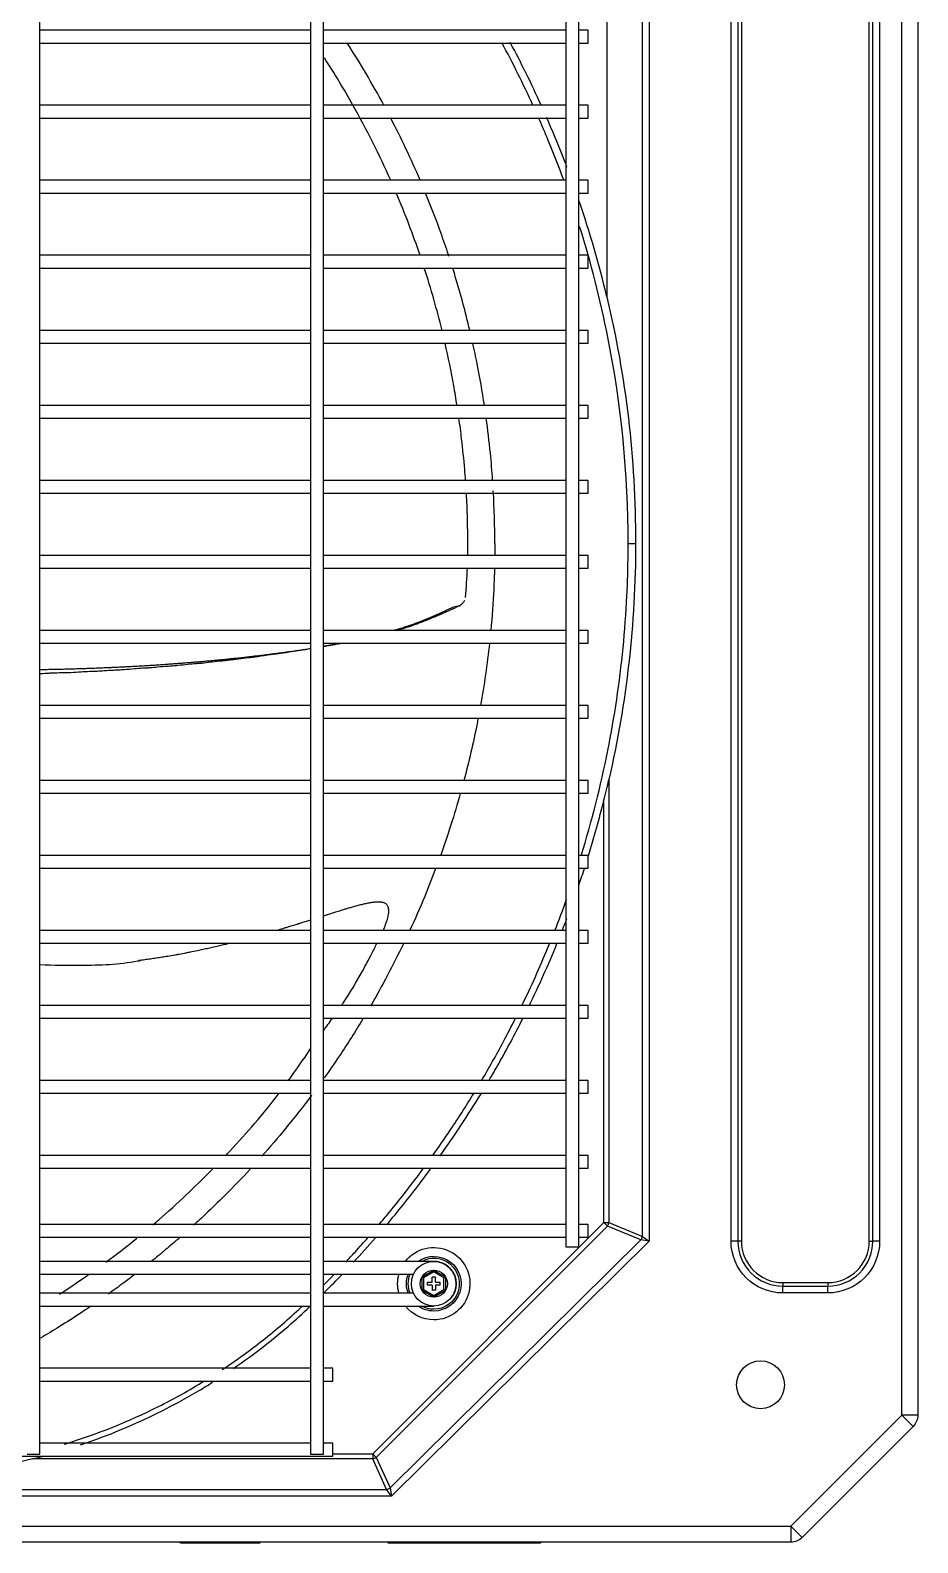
# Model space of a CAD drawing. Extents: x 58467 to 79089, y -33726 to -17391.
# Drawn here: x 72239.73 to 72267.53, y -19215.71 to -19168.33 of the extents above; entities that cross this region are included whole.
import ezdxf

# ---------------------------------------------------------------- set-up
doc = ezdxf.new("R2010")
doc.units = 0
doc.header["$LTSCALE"] = 100

# ---------------------------------------------------------------- blocks, each defined once
blk = doc.blocks.new('ZSGT')
at = {"color": 3}
for p, q in [((40300.148, -24624.08, -3.539), (40300.148, -24505.717, -3.539)), ((40308.627, -24505.717, -3.539), (40308.627, -24624.08, -3.539)), ((40309.027, -24624.08, -3.539), (40309.027, -24505.717, -3.539)), ((40327.146, -24622.854, -3.539), (40327.146, -24506.852, -3.539)), ((40327.646, -24506.852, -3.539), (40327.646, -24622.854, -3.539)), ((40316.626, -24512.125, -3.539), (40316.626, -24617.58, -3.539)), ((40317.026, -24617.58, -3.539), (40317.026, -24512.125, -3.539)), ((40319.018, -24617.258, -3.539), (40319.018, -24512.405, -3.539)), ((40319.23, -24512.252, -3.539), (40319.23, -24617.41, -3.539)), ((40321.797, -24617.404, -3.539), (40321.797, -24512.259, -3.539)), ((40322.009, -24512.259, -3.539), (40322.009, -24617.404, -3.539)), ((40322.121, -24512.259, -3.539), (40322.121, -24617.404, -3.539)), ((40326.126, -24617.404, -3.539), (40326.126, -24512.259, -3.539)), ((40326.239, -24617.404, -3.539), (40326.239, -24512.259, -3.539)), ((40326.451, -24512.259, -3.539), (40326.451, -24617.404, -3.539)), ((40317.906, -24577.009, -3.539), (40317.906, -24587.83, -3.539)), ((40308.626, -24579.479, -3.539), (40300.148, -24579.479, -3.539)), ((40300.148, -24579.878, -3.539), (40308.626, -24579.878, -3.539)), ((40316.625, -24579.479, -3.539), (40309.026, -24579.479, -3.539)), ((40309.026, -24579.878, -3.539), (40316.625, -24579.878, -3.539)), ((40317.326, -24579.479, -3.539), (40317.025, -24579.479, -3.539)), ((40317.025, -24579.878, -3.539), (40317.326, -24579.878, -3.539)), ((40317.326, -24579.878, -3.539), (40317.326, -24579.479, -3.539)), ((40308.626, -24581.828, -3.539), (40300.148, -24581.828, -3.539)), ((40316.625, -24581.828, -3.539), (40309.026, -24581.828, -3.539)), ((40317.326, -24581.828, -3.539), (40317.025, -24581.828, -3.539)), ((40317.326, -24582.228, -3.539), (40317.326, -24581.828, -3.539)), ((40300.148, -24582.228, -3.539), (40308.626, -24582.228, -3.539)), ((40309.026, -24582.228, -3.539), (40316.625, -24582.228, -3.539)), ((40317.025, -24582.228, -3.539), (40317.326, -24582.228, -3.539)), ((40308.626, -24584.178, -3.539), (40300.148, -24584.178, -3.539)), ((40316.625, -24584.178, -3.539), (40309.026, -24584.178, -3.539)), ((40317.326, -24584.178, -3.539), (40317.025, -24584.178, -3.539)), ((40317.326, -24584.578, -3.539), (40317.326, -24584.178, -3.539)), ((40300.148, -24584.578, -3.539), (40308.626, -24584.578, -3.539)), ((40309.026, -24584.578, -3.539), (40316.625, -24584.578, -3.539)), ((40317.025, -24584.578, -3.539), (40317.326, -24584.578, -3.539)), ((40308.626, -24586.527, -3.539), (40300.148, -24586.527, -3.539)), ((40316.625, -24586.527, -3.539), (40309.026, -24586.527, -3.539)), ((40317.326, -24586.527, -3.539), (40317.025, -24586.527, -3.539)), ((40317.326, -24586.927, -3.539), (40317.326, -24586.527, -3.539)), ((40300.148, -24586.927, -3.539), (40308.626, -24586.927, -3.539)), ((40309.026, -24586.927, -3.539), (40316.625, -24586.927, -3.539)), ((40317.025, -24586.927, -3.539), (40317.326, -24586.927, -3.539)), ((40308.626, -24588.878, -3.539), (40300.148, -24588.878, -3.539)), ((40316.625, -24588.878, -3.539), (40309.026, -24588.878, -3.539)), ((40317.326, -24588.878, -3.539), (40317.025, -24588.878, -3.539)), ((40317.326, -24589.278, -3.539), (40317.326, -24588.878, -3.539)), ((40300.148, -24589.278, -3.539), (40308.626, -24589.278, -3.539)), ((40309.026, -24589.278, -3.539), (40316.625, -24589.278, -3.539)), ((40317.025, -24589.278, -3.539), (40317.326, -24589.278, -3.539)), ((40308.626, -24591.228, -3.539), (40300.148, -24591.228, -3.539)), ((40316.625, -24591.228, -3.539), (40309.026, -24591.228, -3.539)), ((40317.326, -24591.228, -3.539), (40317.025, -24591.228, -3.539)), ((40317.326, -24591.628, -3.539), (40317.326, -24591.228, -3.539)), ((40300.148, -24591.628, -3.539), (40308.626, -24591.628, -3.539)), ((40309.026, -24591.628, -3.539), (40316.625, -24591.628, -3.539)), ((40317.025, -24591.628, -3.539), (40317.326, -24591.628, -3.539)), ((40308.626, -24593.577, -3.539), (40300.148, -24593.577, -3.539)), ((40316.625, -24593.577, -3.539), (40309.026, -24593.577, -3.539)), ((40317.326, -24593.577, -3.539), (40317.025, -24593.577, -3.539)), ((40317.326, -24593.977, -3.539), (40317.326, -24593.577, -3.539)), ((40300.148, -24593.977, -3.539), (40308.626, -24593.977, -3.539)), ((40309.026, -24593.977, -3.539), (40316.625, -24593.977, -3.539)), ((40317.025, -24593.977, -3.539), (40317.326, -24593.977, -3.539)), ((40308.626, -24595.927, -3.539), (40300.148, -24595.927, -3.539)), ((40316.625, -24595.927, -3.539), (40309.026, -24595.927, -3.539)), ((40317.326, -24595.927, -3.539), (40317.025, -24595.927, -3.539)), ((40317.326, -24596.327, -3.539), (40317.326, -24595.927, -3.539)), ((40300.148, -24596.327, -3.539), (40308.626, -24596.327, -3.539)), ((40309.026, -24596.327, -3.539), (40316.625, -24596.327, -3.539)), ((40317.025, -24596.327, -3.539), (40317.326, -24596.327, -3.539)), ((40308.626, -24598.277, -3.539), (40300.148, -24598.277, -3.539)), ((40316.625, -24598.277, -3.539), (40309.026, -24598.277, -3.539)), ((40317.326, -24598.277, -3.539), (40317.025, -24598.277, -3.539)), ((40317.326, -24598.677, -3.539), (40317.326, -24598.277, -3.539)), ((40300.148, -24598.677, -3.539), (40308.626, -24598.677, -3.539)), ((40309.026, -24598.677, -3.539), (40316.625, -24598.677, -3.539)), ((40317.025, -24598.677, -3.539), (40317.326, -24598.677, -3.539)), ((40308.626, -24600.626, -3.539), (40300.148, -24600.626, -3.539)), ((40316.625, -24600.626, -3.539), (40309.026, -24600.626, -3.539)), ((40317.326, -24600.626, -3.539), (40317.025, -24600.626, -3.539)), ((40317.326, -24601.026, -3.539), (40317.326, -24600.626, -3.539)), ((40300.148, -24601.026, -3.539), (40308.626, -24601.026, -3.539)), ((40309.026, -24601.026, -3.539), (40316.625, -24601.026, -3.539)), ((40317.025, -24601.026, -3.539), (40317.326, -24601.026, -3.539)), ((40308.626, -24602.976, -3.539), (40300.148, -24602.976, -3.539)), ((40316.625, -24602.976, -3.539), (40309.026, -24602.976, -3.539)), ((40317.326, -24602.976, -3.539), (40317.025, -24602.976, -3.539)), ((40317.326, -24603.376, -3.539), (40317.326, -24602.976, -3.539)), ((40317.97, -24602.948, -3.539), (40317.97, -24616.824, -3.539)), ((40300.148, -24603.376, -3.539), (40308.626, -24603.376, -3.539)), ((40309.026, -24603.376, -3.539), (40316.625, -24603.376, -3.539)), ((40317.025, -24603.376, -3.539), (40317.326, -24603.376, -3.539)), ((40317.815, -24616.824, -3.539), (40317.815, -24603.597, -3.539)), ((40308.626, -24605.325, -3.539), (40300.148, -24605.325, -3.539)), ((40316.625, -24605.325, -3.539), (40309.026, -24605.325, -3.539)), ((40317.326, -24605.325, -3.539), (40317.025, -24605.325, -3.539)), ((40317.326, -24605.725, -3.539), (40317.326, -24605.325, -3.539)), ((40300.148, -24605.725, -3.539), (40308.626, -24605.725, -3.539)), ((40309.026, -24605.725, -3.539), (40316.625, -24605.725, -3.539)), ((40317.025, -24605.725, -3.539), (40317.326, -24605.725, -3.539)), ((40308.626, -24607.675, -3.539), (40300.148, -24607.675, -3.539)), ((40316.625, -24607.675, -3.539), (40309.026, -24607.675, -3.539)), ((40317.326, -24607.675, -3.539), (40317.025, -24607.675, -3.539)), ((40317.326, -24608.075, -3.539), (40317.326, -24607.675, -3.539)), ((40300.148, -24608.075, -3.539), (40308.626, -24608.075, -3.539)), ((40309.026, -24608.075, -3.539), (40316.625, -24608.075, -3.539)), ((40317.025, -24608.075, -3.539), (40317.326, -24608.075, -3.539)), ((40308.626, -24610.025, -3.539), (40300.148, -24610.025, -3.539)), ((40316.625, -24610.025, -3.539), (40309.026, -24610.025, -3.539)), ((40317.326, -24610.025, -3.539), (40317.025, -24610.025, -3.539)), ((40317.326, -24610.425, -3.539), (40317.326, -24610.025, -3.539)), ((40300.148, -24610.425, -3.539), (40308.626, -24610.425, -3.539)), ((40309.026, -24610.425, -3.539), (40316.625, -24610.425, -3.539)), ((40317.025, -24610.425, -3.539), (40317.326, -24610.425, -3.539)), ((40308.626, -24612.374, -3.539), (40300.148, -24612.374, -3.539)), ((40316.625, -24612.374, -3.539), (40309.026, -24612.374, -3.539)), ((40317.326, -24612.374, -3.539), (40317.025, -24612.374, -3.539)), ((40317.326, -24612.774, -3.539), (40317.326, -24612.374, -3.539)), ((40300.148, -24612.774, -3.539), (40308.626, -24612.774, -3.539)), ((40309.026, -24612.774, -3.539), (40316.625, -24612.774, -3.539)), ((40317.025, -24612.774, -3.539), (40317.326, -24612.774, -3.539)), ((40308.626, -24614.724, -3.539), (40300.148, -24614.724, -3.539)), ((40316.625, -24614.724, -3.539), (40309.026, -24614.724, -3.539)), ((40317.326, -24614.724, -3.539), (40317.025, -24614.724, -3.539)), ((40317.326, -24615.124, -3.539), (40317.326, -24614.724, -3.539)), ((40300.148, -24615.124, -3.539), (40308.626, -24615.124, -3.539)), ((40309.026, -24615.124, -3.539), (40316.625, -24615.124, -3.539)), ((40317.025, -24615.124, -3.539), (40317.326, -24615.124, -3.539)), ((40308.626, -24616.881, -3.539), (40300.148, -24616.881, -3.539)), ((40316.625, -24616.881, -3.539), (40309.026, -24616.881, -3.539)), ((40310.572, -24624.067, -3.539), (40317.815, -24616.824, -3.539)), ((40317.326, -24616.881, -3.539), (40317.025, -24616.881, -3.539)), ((40317.326, -24617.281, -3.539), (40317.326, -24616.881, -3.539)), ((40317.815, -24616.824, -3.539), (40317.97, -24616.824, -3.539)), ((40317.815, -24616.824, -3.539), (40317.925, -24616.934, -3.539)), ((40317.97, -24616.824, -3.539), (40319.018, -24617.258, -3.539)), ((40300.148, -24617.281, -3.539), (40308.626, -24617.281, -3.539)), ((40309.026, -24617.281, -3.539), (40316.625, -24617.281, -3.539)), ((40317.925, -24616.934, -3.539), (40310.682, -24624.177, -3.539)), ((40317.025, -24617.281, -3.539), (40317.326, -24617.281, -3.539)), ((40318.972, -24617.368, -3.539), (40317.925, -24616.934, -3.539)), ((40319.018, -24617.258, -3.539), (40319.23, -24617.41, -3.539)), ((40311.116, -24625.134, -3.539), (40318.972, -24617.368, -3.539)), ((40319.23, -24617.41, -3.539), (40311.158, -24625.391, -3.539)), ((40316.626, -24617.58, -3.539), (40316.826, -24617.58, -3.539)), ((40316.826, -24617.58, -3.539), (40317.026, -24617.58, -3.539)), ((40319.23, -24617.41, -3.539), (40318.972, -24617.368, -3.539)), ((40322.009, -24617.404, -3.539), (40321.797, -24617.404, -3.539)), ((40322.121, -24617.404, -3.539), (40322.009, -24617.404, -3.539)), ((40326.126, -24617.404, -3.539), (40326.239, -24617.404, -3.539)), ((40326.451, -24617.404, -3.539), (40326.239, -24617.404, -3.539)), ((40308.627, -24618.038, -3.539), (40300.148, -24618.038, -3.539)), ((40310.161, -24618.038, -3.539), (40309.027, -24618.038, -3.539)), ((40310.444, -24618.038, -3.539), (40310.161, -24618.038, -3.539)), ((40310.81, -24618.038, -3.539), (40310.444, -24618.038, -3.539)), ((40310.444, -24618.038, -3.539), (40310.444, -24618.038, -3.539)), ((40310.81, -24618.038, -3.539), (40310.81, -24618.038, -3.539)), ((40311.092, -24618.038, -3.539), (40310.81, -24618.038, -3.539)), ((40312.469, -24618.038, -3.539), (40311.092, -24618.038, -3.539)), ((40300.148, -24618.438, -3.539), (40308.627, -24618.438, -3.539)), ((40309.027, -24618.438, -3.539), (40310.161, -24618.438, -3.539)), ((40310.161, -24618.438, -3.539), (40310.444, -24618.438, -3.539)), ((40310.444, -24618.438, -3.539), (40310.81, -24618.438, -3.539)), ((40310.81, -24618.438, -3.539), (40311.092, -24618.438, -3.539)), ((40311.092, -24618.438, -3.539), (40311.853, -24618.438, -3.539)), ((40312.117, -24618.525, -3.539), (40312.485, -24618.312, -3.539)), ((40312.117, -24618.95, -3.539), (40312.117, -24618.525, -3.539)), ((40312.167, -24618.554, -3.539), (40312.117, -24618.525, -3.539)), ((40312.485, -24618.37, -3.539), (40312.167, -24618.554, -3.539)), ((40312.167, -24618.554, -3.539), (40312.167, -24618.921, -3.539)), ((40312.285, -24618.687, -3.539), (40312.435, -24618.687, -3.539)), ((40312.285, -24618.787, -3.539), (40312.285, -24618.687, -3.539)), ((40312.535, -24618.537, -3.539), (40312.435, -24618.537, -3.539)), ((40312.435, -24618.687, -3.539), (40312.435, -24618.537, -3.539)), ((40312.485, -24618.312, -3.539), (40312.853, -24618.525, -3.539)), ((40312.485, -24618.37, -3.539), (40312.485, -24618.312, -3.539)), ((40312.803, -24618.554, -3.539), (40312.485, -24618.37, -3.539)), ((40312.535, -24618.687, -3.539), (40312.535, -24618.537, -3.539)), ((40312.535, -24618.687, -3.539), (40312.685, -24618.687, -3.539)), ((40312.685, -24618.787, -3.539), (40312.685, -24618.687, -3.539)), ((40312.803, -24618.554, -3.539), (40312.853, -24618.525, -3.539)), ((40312.803, -24618.921, -3.539), (40312.803, -24618.554, -3.539)), ((40312.853, -24618.525, -3.539), (40312.853, -24618.95, -3.539)), ((40323.421, -24618.703, -3.539), (40323.421, -24618.816, -3.539)), ((40323.421, -24618.703, -3.539), (40324.827, -24618.703, -3.539)), ((40324.827, -24618.703, -3.539), (40324.827, -24618.816, -3.539)), ((40308.626, -24619.037, -3.539), (40300.148, -24619.037, -3.539)), ((40310.161, -24619.037, -3.539), (40309.026, -24619.037, -3.539)), ((40310.444, -24619.037, -3.539), (40310.161, -24619.037, -3.539)), ((40310.809, -24619.037, -3.539), (40310.444, -24619.037, -3.539)), ((40311.853, -24619.037, -3.539), (40310.485, -24619.037, -3.539)), ((40312.117, -24618.95, -3.539), (40312.167, -24618.921, -3.539)), ((40312.485, -24619.162, -3.539), (40312.117, -24618.95, -3.539)), ((40312.167, -24618.921, -3.539), (40312.485, -24619.105, -3.539)), ((40312.435, -24618.787, -3.539), (40312.285, -24618.787, -3.539)), ((40312.435, -24618.787, -3.539), (40312.435, -24618.937, -3.539)), ((40312.535, -24618.937, -3.539), (40312.435, -24618.937, -3.539)), ((40312.485, -24619.105, -3.539), (40312.803, -24618.921, -3.539)), ((40312.853, -24618.95, -3.539), (40312.485, -24619.162, -3.539)), ((40312.485, -24619.162, -3.539), (40312.485, -24619.105, -3.539)), ((40312.535, -24618.787, -3.539), (40312.535, -24618.937, -3.539)), ((40312.685, -24618.787, -3.539), (40312.535, -24618.787, -3.539)), ((40312.853, -24618.95, -3.539), (40312.803, -24618.921, -3.539)), ((40323.421, -24618.816, -3.539), (40324.827, -24618.816, -3.539)), ((40323.421, -24619.028, -3.539), (40323.421, -24618.816, -3.539)), ((40324.827, -24619.028, -3.539), (40323.421, -24619.028, -3.539)), ((40324.827, -24619.028, -3.539), (40324.827, -24618.816, -3.539)), ((40300.148, -24619.437, -3.539), (40308.626, -24619.437, -3.539)), ((40309.026, -24619.437, -3.539), (40310.161, -24619.437, -3.539)), ((40310.161, -24619.437, -3.539), (40310.444, -24619.437, -3.539)), ((40310.444, -24619.437, -3.539), (40310.809, -24619.437, -3.539)), ((40310.485, -24619.437, -3.539), (40312.469, -24619.437, -3.539)), ((40310.485, -24619.437, -3.539), (40312.483, -24619.437, -3.539)), ((40308.627, -24621.387, -3.539), (40300.148, -24621.387, -3.539)), ((40309.327, -24621.387, -3.539), (40309.027, -24621.387, -3.539)), ((40309.327, -24621.787, -3.539), (40309.327, -24621.387, -3.539)), ((40300.148, -24621.787, -3.539), (40308.627, -24621.787, -3.539)), ((40309.027, -24621.787, -3.539), (40309.327, -24621.787, -3.539)), ((40323.672, -24626.332, -3.539), (40327.146, -24622.854, -3.539)), ((40327.5, -24623.208, -3.539), (40327.146, -24622.854, -3.539)), ((40327.646, -24622.854, -3.539), (40327.146, -24622.854, -3.539)), ((40327.5, -24623.208, -3.539), (40324.026, -24626.685, -3.539)), ((40308.627, -24623.737, -3.539), (40300.148, -24623.737, -3.539)), ((40309.327, -24623.737, -3.539), (40309.027, -24623.737, -3.539)), ((40309.327, -24624.137, -3.539), (40309.327, -24623.737, -3.539)), ((40263.934, -24624.137, -3.539), (40309.327, -24624.137, -3.539)), ((40299.748, -24624.08, -3.539), (40299.948, -24624.08, -3.539)), ((40310.572, -24624.222, -3.539), (40299.925, -24624.222, -3.539)), ((40299.948, -24624.08, -3.539), (40300.148, -24624.08, -3.539)), ((40308.627, -24624.08, -3.539), (40308.827, -24624.08, -3.539)), ((40308.827, -24624.08, -3.539), (40309.027, -24624.08, -3.539)), ((40309.327, -24624.067, -3.539), (40310.572, -24624.067, -3.539)), ((40310.572, -24624.067, -3.539), (40310.572, -24624.222, -3.539)), ((40310.572, -24624.067, -3.539), (40310.682, -24624.177, -3.539)), ((40311.006, -24625.179, -3.539), (40310.572, -24624.222, -3.539)), ((40310.682, -24624.177, -3.539), (40311.116, -24625.134, -3.539)), ((40311.158, -24625.391, -3.539), (40262.103, -24625.391, -3.539)), ((40262.255, -24625.179, -3.539), (40311.006, -24625.179, -3.539)), ((40311.158, -24625.391, -3.539), (40311.006, -24625.179, -3.539)), ((40311.116, -24625.134, -3.539), (40311.158, -24625.391, -3.539)), ((40255.667, -24626.332, -3.539), (40323.672, -24626.332, -3.539)), ((40324.026, -24626.685, -3.539), (40323.672, -24626.332, -3.539)), ((40323.672, -24626.332, -3.539), (40323.672, -24626.832, -3.539)), ((40323.672, -24626.832, -3.539), (40255.667, -24626.832, -3.539)), ((40304.861, -24626.832, -3.539), (40304.861, -24626.852, -3.539)), ((40315.525, -24626.832, -3.539), (40315.525, -24626.852, -3.539)), ((40304.561, -24626.852, -3.539), (40304.861, -24626.852, -3.539)), ((40304.861, -24626.852, -3.539), (40307.044, -24626.852, -3.539)), ((40311.042, -24626.852, -3.539), (40315.525, -24626.852, -3.539)), ((40315.525, -24626.852, -3.539), (40315.825, -24626.852, -3.539))]:
    blk.add_line(p, q, dxfattribs=at)
for centre, radius in [((40312.485, -24618.737, -3.539), 0.7), ((40312.485, -24618.737, -3.539), 0.425), ((40312.485, -24618.737, -3.539), 0.425), ((40322.721, -24621.903, -3.539), 0.75)]:
    blk.add_circle(centre, radius, dxfattribs=at)
at = {"color": 3, "extrusion": (0, 0, -1)}
for centre, radius, start, end in [((-40312.485, -24618.737, 3.539), 1.133, 38.1431, 270), ((-40312.485, -24618.737, 3.539), 0.856, 54.7874, 270), ((-40323.421, -24617.404, 3.539), 1.624, 270, 0), ((-40324.827, -24617.404, 3.539), 1.624, 180, 270), ((-40312.485, -24618.737, 3.539), 0.8, 61.0199, 270), ((-40312.485, -24618.737, 3.539), 1.133, 344.6494, 15.3451), ((-40312.485, -24618.737, 3.539), 0.856, 339.5025, 20.4919), ((-40312.485, -24618.737, 3.539), 0.8, 337.978, 22.0104), ((-40312.485, -24618.737, 3.539), 1.133, 270, 321.8512), ((-40312.485, -24618.737, 3.539), 0.856, 270, 305.1956), ((-40312.485, -24618.737, 3.539), 0.8, 270, 298.9576), ((-40327.146, -24622.854, 3.539), 0.5, 180, 225), ((-40315.825, -24626.772, 3.539), 0.08, 228.5895, 270), ((-40323.672, -24626.332, 3.539), 0.5, 225, 270)]:
    blk.add_arc(centre, radius, start, end, dxfattribs=at)
at = {"color": 3}
for centre, radius, start, end in [((40323.421, -24617.404, -3.539), 1.412, 180, 270), ((40323.421, -24617.404, -3.539), 1.3, 180, 270), ((40324.827, -24617.404, -3.539), 1.412, 270, 0), ((40324.827, -24617.404, -3.539), 1.3, 270, 0), ((40304.561, -24626.772, -3.539), 0.08, 228.5895, 270)]:
    blk.add_arc(centre, radius, start, end, dxfattribs=at)
for centre, major_axis in [((40317.815, -24616.824, -3.539), (0.084, 0.203)), ((40318.862, -24617.258, -3.539), (0.084, 0.203)), ((40310.572, -24624.067, -3.539), (0.203, 0.084)), ((40311.006, -24625.024, -3.539), (0.203, 0.084))]:
    blk.add_ellipse(centre, major_axis=major_axis, ratio=0.678598, start_param=4.438375, end_param=4.986403, dxfattribs=at)
for points in [[(40310.923, -24581.825, -3.539), (40310.563, -24581.159, -3.539), (40310.177, -24580.507, -3.539), (40309.764, -24579.87, -3.539)], [(40315.589, -24581.819, -3.539), (40315.288, -24581.161, -3.539), (40314.964, -24580.51, -3.539), (40314.618, -24579.87, -3.539)], [(40315.846, -24581.818, -3.539), (40315.546, -24581.156, -3.539), (40315.223, -24580.503, -3.539), (40314.881, -24579.865, -3.539)], [(40312.058, -24584.172, -3.539), (40311.774, -24583.509, -3.539), (40311.465, -24582.859, -3.539), (40311.134, -24582.222, -3.539)], [(40312.055, -24586.527, -3.539), (40311.834, -24585.877, -3.539), (40311.586, -24585.226, -3.539), (40311.309, -24584.577, -3.539)], [(40317.906, -24587.83, -3.539), (40317.664, -24586.812, -3.539), (40317.375, -24585.811, -3.539), (40317.039, -24584.827, -3.539)], [(40312.742, -24588.878, -3.539), (40312.583, -24588.229, -3.539), (40312.399, -24587.578, -3.539), (40312.188, -24586.927, -3.539)], [(40317.906, -24587.83, -3.539), (40318.5, -24590.328, -3.539), (40318.808, -24592.892, -3.539), (40318.806, -24595.527, -3.539)], [(40314.397, -24595.557, -3.539), (40314.397, -24595.002, -3.539), (40314.381, -24594.451, -3.539), (40314.35, -24593.902, -3.539)], [(40314.397, -24595.557, -3.539), (40314.397, -24595.681, -3.539), (40314.397, -24595.804, -3.539), (40314.395, -24595.927, -3.539)], [(40318.806, -24595.528, -3.539), (40318.808, -24598.067, -3.539), (40318.522, -24600.538, -3.539), (40317.97, -24602.948, -3.539)], [(40318.574, -24595.557, -3.539), (40318.631, -24595.557, -3.539), (40318.714, -24595.557, -3.539), (40318.805, -24595.557, -3.539)], [(40314.228, -24598.678, -3.539), (40314.157, -24599.332, -3.539), (40314.064, -24599.983, -3.539), (40313.948, -24600.63, -3.539)], [(40317.815, -24603.597, -3.539), (40317.869, -24603.38, -3.539), (40317.921, -24603.161, -3.539), (40317.97, -24602.948, -3.539)], [(40313.316, -24603.382, -3.539), (40313.131, -24604.041, -3.539), (40312.922, -24604.693, -3.539), (40312.69, -24605.338, -3.539)], [(40317.33, -24605.334, -3.539), (40317.506, -24604.761, -3.539), (40317.668, -24604.183, -3.539), (40317.815, -24603.597, -3.539)], [(40317.028, -24606.263, -3.539), (40317.088, -24606.087, -3.539), (40317.147, -24605.91, -3.539), (40317.204, -24605.732, -3.539)], [(40316.276, -24607.679, -3.539), (40316.405, -24607.352, -3.539), (40316.529, -24607.023, -3.539), (40316.647, -24606.692, -3.539)], [(40316.504, -24607.687, -3.539), (40316.555, -24607.559, -3.539), (40316.604, -24607.43, -3.539), (40316.653, -24607.302, -3.539)], [(40311.535, -24608.09, -3.539), (40311.215, -24608.753, -3.539), (40310.87, -24609.404, -3.539), (40310.501, -24610.04, -3.539)], [(40315.47, -24610.038, -3.539), (40315.783, -24609.396, -3.539), (40316.074, -24608.745, -3.539), (40316.344, -24608.085, -3.539)], [(40309.027, -24610.817, -3.539), (40309.12, -24610.687, -3.539), (40309.215, -24610.558, -3.539), (40309.308, -24610.428, -3.539)], [(40307.925, -24612.382, -3.539), (40308.162, -24612.055, -3.539), (40308.392, -24611.721, -3.539), (40308.625, -24611.386, -3.539)], [(40312.672, -24614.748, -3.539), (40313.126, -24614.11, -3.539), (40313.558, -24613.455, -3.539), (40313.965, -24612.788, -3.539)], [(40306.734, -24615.147, -3.539), (40306.476, -24615.426, -3.539), (40306.214, -24615.699, -3.539), (40305.941, -24615.971, -3.539)], [(40302.209, -24618.065, -3.539), (40302.537, -24617.823, -3.539), (40302.862, -24617.572, -3.539), (40303.183, -24617.311, -3.539)], [(40309.97, -24618.065, -3.539), (40310.202, -24617.815, -3.539), (40310.43, -24617.562, -3.539), (40310.654, -24617.306, -3.539)], [(40309.032, -24618.786, -3.539), (40309.141, -24618.676, -3.539), (40309.25, -24618.564, -3.539), (40309.358, -24618.452, -3.539)], [(40309.094, -24618.974, -3.539), (40309.264, -24618.803, -3.539), (40309.433, -24618.631, -3.539), (40309.6, -24618.458, -3.539)], [(40309.028, -24619.04, -3.539), (40309.05, -24619.018, -3.539), (40309.072, -24618.996, -3.539), (40309.094, -24618.974, -3.539)], [(40299.925, -24624.222, -3.539), (40300.033, -24624.195, -3.539), (40300.143, -24624.167, -3.539), (40300.253, -24624.138, -3.539)]]:
    blk.add_open_spline(points, degree=3, dxfattribs=at)
for points, knots in [([(40311.135, -24584.177, -3.539), (40310.784, -24583.388, -3.539), (40310.14, -24582.099, -3.539), (40309.375, -24580.832, -3.539), (40309.059, -24580.344, -3.539)], [0, 0, 0, 0, 0.61117, 1, 1, 1, 1]), ([(40316.557, -24584.173, -3.539), (40316.404, -24583.755, -3.539), (40316.242, -24583.339, -3.539), (40315.973, -24582.689, -3.539), (40315.872, -24582.452, -3.539), (40315.768, -24582.217, -3.539)], [0, 0, 0, 0, 0.635021, 0.635021, 1, 1, 1, 1]), ([(40316.656, -24583.764, -3.539), (40316.617, -24583.661, -3.539), (40316.578, -24583.558, -3.539), (40316.375, -24583.039, -3.539), (40316.203, -24582.624, -3.539), (40316.023, -24582.213, -3.539)], [0, 0, 0, 0, 0.197193, 0.197193, 1, 1, 1, 1]), ([(40312.959, -24586.556, -3.539), (40312.954, -24586.542, -3.539), (40312.949, -24586.528, -3.539), (40312.87, -24586.289, -3.539), (40312.793, -24586.063, -3.539), (40312.561, -24585.413, -3.539), (40312.399, -24584.992, -3.539), (40312.228, -24584.576, -3.539)], [0, 0, 0, 0, 0.021083, 0.021083, 0.358408, 0.358408, 1, 1, 1, 1]), ([(40318.574, -24595.557, -3.539), (40318.575, -24593.383, -3.539), (40318.359, -24591.201, -3.539), (40317.705, -24587.915, -3.539), (40317.409, -24586.759, -3.539), (40317.051, -24585.621, -3.539)], [0, 0, 0, 0, 0.642828, 0.642828, 1, 1, 1, 1]), ([(40313.612, -24588.87, -3.539), (40313.478, -24588.308, -3.539), (40313.328, -24587.749, -3.539), (40313.132, -24587.103, -3.539), (40313.105, -24587.013, -3.539), (40313.077, -24586.924, -3.539)], [0, 0, 0, 0, 0.861253, 0.861253, 1, 1, 1, 1]), ([(40313.213, -24591.227, -3.539), (40313.181, -24591.023, -3.539), (40313.072, -24590.374, -3.539), (40312.94, -24589.724, -3.539), (40312.837, -24589.278, -3.539)], [0, 0, 0, 0, 0.31466, 1, 1, 1, 1]), ([(40314.07, -24591.222, -3.539), (40314.005, -24590.791, -3.539), (40313.929, -24590.362, -3.539), (40313.801, -24589.713, -3.539), (40313.754, -24589.493, -3.539), (40313.705, -24589.272, -3.539)], [0, 0, 0, 0, 0.659092, 0.659092, 1, 1, 1, 1]), ([(40313.48, -24593.577, -3.539), (40313.472, -24593.462, -3.539), (40313.438, -24593.028, -3.539), (40313.373, -24592.379, -3.539), (40313.303, -24591.844, -3.539), (40313.273, -24591.627, -3.539)], [0, 0, 0, 0, 0.175255, 0.666459, 1, 1, 1, 1]), ([(40314.329, -24593.575, -3.539), (40314.31, -24593.29, -3.539), (40314.286, -24593.006, -3.539), (40314.221, -24592.355, -3.539), (40314.178, -24591.988, -3.539), (40314.128, -24591.623, -3.539)], [0, 0, 0, 0, 0.43543, 0.43543, 1, 1, 1, 1]), ([(40313.549, -24595.926, -3.539), (40313.55, -24595.775, -3.539), (40313.55, -24595.208, -3.539), (40313.536, -24594.559, -3.539), (40313.51, -24594.062, -3.539), (40313.505, -24593.976, -3.539)], [0, 0, 0, 0, 0.229112, 0.868027, 1, 1, 1, 1]), ([(40317.101, -24605.331, -3.539), (40317.435, -24604.25, -3.539), (40317.714, -24603.153, -3.539), (40318.147, -24600.981, -3.539), (40318.307, -24599.907, -3.539), (40318.468, -24598.279, -3.539), (40318.508, -24597.735, -3.539), (40318.548, -24596.919, -3.539), (40318.558, -24596.647, -3.539), (40318.571, -24596.102, -3.539), (40318.574, -24595.826, -3.539), (40318.574, -24595.557, -3.539)], [0, 0, 0, 0, 0.344826, 0.344826, 0.672413, 0.672413, 0.836207, 0.836207, 0.918103, 0.918103, 1, 1, 1, 1]), ([(40313.476, -24597.24, -3.539), (40313.505, -24596.937, -3.539), (40313.527, -24596.632, -3.539), (40313.539, -24596.33, -3.539), (40313.539, -24596.327, -3.539)], [0, 0, 0, 0, 0.989422, 1, 1, 1, 1]), ([(40314.387, -24596.328, -3.539), (40314.381, -24596.543, -3.539), (40314.373, -24596.758, -3.539), (40314.341, -24597.409, -3.539), (40314.31, -24597.843, -3.539), (40314.269, -24598.277, -3.539)], [0, 0, 0, 0, 0.331279, 0.331279, 1, 1, 1, 1]), ([(40313.187, -24597.554, -3.539), (40313.219, -24597.537, -3.539), (40313.283, -24597.501, -3.539), (40313.357, -24597.46, -3.539), (40313.406, -24597.405, -3.539), (40313.44, -24597.354, -3.539), (40313.454, -24597.326, -3.539)], [0, 0, 0, 0, 0.181976, 0.413188, 0.708779, 1, 1, 1, 1]), ([(40311.222, -24598.276, -3.539), (40311.23, -24598.274, -3.539), (40311.269, -24598.262, -3.539), (40311.319, -24598.248, -3.539), (40311.41, -24598.22, -3.539), (40311.533, -24598.179, -3.539), (40311.714, -24598.12, -3.539), (40312.054, -24597.999, -3.539), (40312.428, -24597.846, -3.539), (40312.786, -24597.69, -3.539), (40312.965, -24597.601, -3.539), (40313.077, -24597.547, -3.539), (40313.165, -24597.515, -3.539), (40313.257, -24597.507, -3.539), (40313.302, -24597.498, -3.539), (40313.321, -24597.496, -3.539)], [0, 0, 0, 0, 0.011818, 0.05826, 0.078147, 0.142338, 0.204041, 0.310202, 0.571842, 0.682665, 0.781248, 0.831854, 0.86924, 0.927978, 1, 1, 1, 1]), ([(40311.32, -24598.277, -3.539), (40311.32, -24598.277, -3.539), (40311.345, -24598.269, -3.539), (40311.406, -24598.251, -3.539), (40311.504, -24598.221, -3.539), (40311.6, -24598.19, -3.539), (40311.683, -24598.163, -3.539), (40311.766, -24598.135, -3.539), (40311.859, -24598.102, -3.539), (40311.95, -24598.069, -3.539), (40312.029, -24598.04, -3.539), (40312.107, -24598.01, -3.539), (40312.184, -24597.981, -3.539), (40312.27, -24597.946, -3.539), (40312.344, -24597.916, -3.539), (40312.417, -24597.886, -3.539), (40312.478, -24597.861, -3.539), (40312.538, -24597.836, -3.539), (40312.606, -24597.807, -3.539), (40312.673, -24597.778, -3.539), (40312.738, -24597.75, -3.539), (40312.79, -24597.728, -3.539), (40312.845, -24597.704, -3.539), (40312.891, -24597.684, -3.539), (40312.944, -24597.66, -3.539), (40312.985, -24597.643, -3.539), (40313.033, -24597.622, -3.539), (40313.074, -24597.604, -3.539), (40313.109, -24597.588, -3.539), (40313.146, -24597.572, -3.539), (40313.162, -24597.565, -3.539), (40313.167, -24597.563, -3.539)], [0, 0, 0, 0, 0.001018, 0.033246, 0.081587, 0.129929, 0.162157, 0.194385, 0.242727, 0.291069, 0.323297, 0.355525, 0.403867, 0.436095, 0.484437, 0.516665, 0.548893, 0.581121, 0.613349, 0.661691, 0.693919, 0.726147, 0.758375, 0.790603, 0.82283, 0.855058, 0.887286, 0.919514, 0.951742, 0.98397, 1, 1, 1, 1]), ([(40300.147, -24599.622, -3.539), (40300.178, -24599.622, -3.539), (40300.245, -24599.622, -3.539), (40300.357, -24599.617, -3.539), (40300.524, -24599.603, -3.539), (40300.718, -24599.598, -3.539), (40300.939, -24599.596, -3.539), (40301.178, -24599.587, -3.539), (40301.431, -24599.567, -3.539), (40301.645, -24599.556, -3.539), (40301.818, -24599.553, -3.539), (40301.976, -24599.55, -3.539), (40302.181, -24599.527, -3.539), (40302.404, -24599.518, -3.539), (40302.619, -24599.51, -3.539), (40302.85, -24599.495, -3.539), (40303.096, -24599.47, -3.539), (40303.309, -24599.454, -3.539), (40303.483, -24599.447, -3.539), (40303.646, -24599.439, -3.539), (40303.857, -24599.411, -3.539), (40304.089, -24599.397, -3.539), (40304.307, -24599.383, -3.539), (40304.537, -24599.361, -3.539), (40304.776, -24599.331, -3.539), (40304.988, -24599.312, -3.539), (40305.168, -24599.3, -3.539), (40305.339, -24599.284, -3.539), (40305.557, -24599.248, -3.539), (40305.812, -24599.23, -3.539), (40306.04, -24599.207, -3.539), (40306.269, -24599.176, -3.539), (40306.497, -24599.143, -3.539), (40306.722, -24599.121, -3.539), (40307.017, -24599.086, -3.539), (40307.241, -24599.041, -3.539), (40307.503, -24599.014, -3.539), (40307.753, -24598.982, -3.539), (40308.017, -24598.935, -3.539), (40308.24, -24598.9, -3.539), (40308.425, -24598.875, -3.539), (40308.539, -24598.857, -3.539), (40308.603, -24598.844, -3.539), (40308.628, -24598.839, -3.539)], [0, 0, 0, 0, 0.010355, 0.022017, 0.034912, 0.06644, 0.084702, 0.104252, 0.145583, 0.183247, 0.197905, 0.209829, 0.23371, 0.264361, 0.282067, 0.301316, 0.342279, 0.380092, 0.394981, 0.407215, 0.43204, 0.463541, 0.481722, 0.501226, 0.542595, 0.579874, 0.594265, 0.606592, 0.633467, 0.667291, 0.686602, 0.707431, 0.750283, 0.785454, 0.798796, 0.843668, 0.862, 0.881783, 0.924485, 0.963805, 0.979109, 0.991789, 1, 1, 1, 1]), ([(40300.147, -24599.499, -3.539), (40300.189, -24599.498, -3.539), (40300.264, -24599.497, -3.539), (40300.405, -24599.495, -3.539), (40300.538, -24599.492, -3.539), (40300.704, -24599.488, -3.539), (40300.84, -24599.485, -3.539), (40301.009, -24599.481, -3.539), (40301.161, -24599.477, -3.539), (40301.326, -24599.472, -3.539), (40301.474, -24599.468, -3.539), (40301.621, -24599.463, -3.539), (40301.785, -24599.457, -3.539), (40301.932, -24599.451, -3.539), (40302.096, -24599.445, -3.539), (40302.244, -24599.439, -3.539), (40302.41, -24599.431, -3.539), (40302.561, -24599.424, -3.539), (40302.712, -24599.417, -3.539), (40302.877, -24599.409, -3.539), (40303.024, -24599.401, -3.539), (40303.186, -24599.392, -3.539), (40303.33, -24599.384, -3.539), (40303.492, -24599.374, -3.539), (40303.653, -24599.364, -3.539), (40303.798, -24599.355, -3.539), (40303.96, -24599.344, -3.539), (40304.107, -24599.334, -3.539), (40304.271, -24599.322, -3.539), (40304.418, -24599.311, -3.539), (40304.563, -24599.3, -3.539), (40304.722, -24599.287, -3.539), (40304.879, -24599.275, -3.539), (40305.037, -24599.261, -3.539), (40305.194, -24599.248, -3.539), (40305.335, -24599.235, -3.539), (40305.492, -24599.221, -3.539), (40305.634, -24599.208, -3.539), (40305.793, -24599.192, -3.539), (40305.936, -24599.178, -3.539), (40306.078, -24599.164, -3.539), (40306.234, -24599.148, -3.539), (40306.372, -24599.133, -3.539), (40306.525, -24599.116, -3.539), (40306.662, -24599.101, -3.539), (40306.814, -24599.084, -3.539), (40306.965, -24599.066, -3.539), (40307.101, -24599.05, -3.539), (40307.252, -24599.031, -3.539), (40307.389, -24599.014, -3.539), (40307.542, -24598.994, -3.539), (40307.678, -24598.976, -3.539), (40307.813, -24598.958, -3.539), (40307.961, -24598.938, -3.539), (40308.093, -24598.919, -3.539), (40308.238, -24598.898, -3.539), (40308.355, -24598.881, -3.539), (40308.494, -24598.86, -3.539), (40308.576, -24598.848, -3.539), (40308.629, -24598.84, -3.539)], [0, 0, 0, 0, 0.014465, 0.025686, 0.048127, 0.059348, 0.081789, 0.09301, 0.115451, 0.132282, 0.149113, 0.165944, 0.182775, 0.205216, 0.216437, 0.238878, 0.255709, 0.27254, 0.289371, 0.306202, 0.328643, 0.339864, 0.362305, 0.379136, 0.395967, 0.418408, 0.429629, 0.45207, 0.468901, 0.485732, 0.502563, 0.519394, 0.541835, 0.558666, 0.575497, 0.597939, 0.609159, 0.631601, 0.648431, 0.665262, 0.682093, 0.698924, 0.721366, 0.732586, 0.755028, 0.771859, 0.78869, 0.811131, 0.822351, 0.844793, 0.861624, 0.878455, 0.895286, 0.912117, 0.934558, 0.945779, 0.96822, 0.97944, 1, 1, 1, 1]), ([(40309.026, -24598.775, -3.539), (40309.028, -24598.775, -3.539), (40309.072, -24598.768, -3.539), (40309.16, -24598.753, -3.539), (40309.289, -24598.73, -3.539), (40309.403, -24598.71, -3.539), (40309.503, -24598.692, -3.539), (40309.56, -24598.682, -3.539), (40309.59, -24598.676, -3.539)], [0, 0, 0, 0, 0.008257, 0.234671, 0.461085, 0.687499, 0.838441, 1, 1, 1, 1]), ([(40309.026, -24598.764, -3.539), (40309.035, -24598.763, -3.539), (40309.092, -24598.754, -3.539), (40309.203, -24598.738, -3.539), (40309.366, -24598.709, -3.539), (40309.471, -24598.688, -3.539), (40309.528, -24598.676, -3.539)], [0, 0, 0, 0, 0.049758, 0.328143, 0.614367, 1, 1, 1, 1]), ([(40313.874, -24601.028, -3.539), (40313.864, -24601.082, -3.539), (40313.853, -24601.135, -3.539), (40313.723, -24601.792, -3.539), (40313.584, -24602.39, -3.539), (40313.425, -24602.984, -3.539)], [0, 0, 0, 0, 0.081892, 0.081892, 1, 1, 1, 1]), ([(40312.543, -24605.737, -3.539), (40312.433, -24606.028, -3.539), (40312.319, -24606.317, -3.539), (40312.049, -24606.97, -3.539), (40311.89, -24607.331, -3.539), (40311.724, -24607.689, -3.539)], [0, 0, 0, 0, 0.44095, 0.44095, 1, 1, 1, 1]), ([(40310.916, -24606.804, -3.539), (40310.902, -24606.799, -3.539), (40310.876, -24606.793, -3.539), (40310.846, -24606.788, -3.539), (40310.801, -24606.784, -3.539), (40310.764, -24606.783, -3.539), (40310.72, -24606.783, -3.539), (40310.669, -24606.786, -3.539), (40310.624, -24606.79, -3.539), (40310.564, -24606.798, -3.539), (40310.512, -24606.806, -3.539), (40310.448, -24606.817, -3.539), (40310.388, -24606.829, -3.539), (40310.312, -24606.846, -3.539), (40310.233, -24606.864, -3.539), (40310.152, -24606.884, -3.539), (40310.079, -24606.903, -3.539), (40310.005, -24606.923, -3.539), (40309.917, -24606.948, -3.539), (40309.826, -24606.974, -3.539), (40309.72, -24607.005, -3.539), (40309.625, -24607.034, -3.539), (40309.528, -24607.064, -3.539), (40309.429, -24607.094, -3.539), (40309.313, -24607.13, -3.539), (40309.196, -24607.167, -3.539), (40309.096, -24607.199, -3.539), (40309.041, -24607.216, -3.539), (40309.016, -24607.224, -3.539)], [0, 0, 0, 0, 0.051203, 0.085927, 0.120651, 0.155375, 0.190098, 0.224822, 0.259546, 0.29427, 0.328994, 0.363718, 0.398442, 0.433165, 0.485251, 0.519975, 0.554699, 0.589423, 0.624147, 0.676233, 0.710956, 0.763042, 0.797766, 0.83249, 0.884576, 0.936662, 0.971386, 1, 1, 1, 1]), ([(40310.896, -24607.677, -3.539), (40310.924, -24607.615, -3.539), (40310.997, -24607.445, -3.539), (40311.07, -24607.222, -3.539), (40311.079, -24607.019, -3.539), (40311.055, -24606.928, -3.539), (40311.02, -24606.87, -3.539), (40310.975, -24606.826, -3.539), (40310.935, -24606.808, -3.539), (40310.904, -24606.8, -3.539)], [0, 0, 0, 0, 0.20564, 0.547118, 0.687895, 0.809193, 0.86101, 0.907117, 1, 1, 1, 1]), ([(40308.628, -24607.347, -3.539), (40308.628, -24607.348, -3.539), (40308.581, -24607.362, -3.539), (40308.485, -24607.393, -3.539), (40308.355, -24607.434, -3.539), (40308.223, -24607.475, -3.539), (40308.088, -24607.517, -3.539), (40307.952, -24607.559, -3.539), (40307.814, -24607.6, -3.539), (40307.681, -24607.641, -3.539), (40307.582, -24607.67, -3.539), (40307.534, -24607.684, -3.539)], [0, 0, 0, 0, 0.000305, 0.138428, 0.276551, 0.368633, 0.506756, 0.644879, 0.736961, 0.875084, 1, 1, 1, 1]), ([(40306.039, -24608.091, -3.539), (40306.008, -24608.099, -3.539), (40305.919, -24608.121, -3.539), (40305.772, -24608.156, -3.539), (40305.599, -24608.196, -3.539), (40305.426, -24608.235, -3.539), (40305.253, -24608.273, -3.539), (40305.061, -24608.314, -3.539), (40304.888, -24608.349, -3.539), (40304.694, -24608.387, -3.539), (40304.539, -24608.416, -3.539), (40304.345, -24608.452, -3.539), (40304.169, -24608.482, -3.539), (40303.972, -24608.514, -3.539), (40303.792, -24608.542, -3.539), (40303.61, -24608.569, -3.539), (40303.428, -24608.594, -3.539), (40303.307, -24608.609, -3.539), (40303.246, -24608.617, -3.539)], [0, 0, 0, 0, 0.034815, 0.097756, 0.160698, 0.223639, 0.28658, 0.349522, 0.433443, 0.475404, 0.559326, 0.601287, 0.685208, 0.74815, 0.811091, 0.874032, 0.936973, 1, 1, 1, 1]), ([(40309.592, -24610.026, -3.539), (40309.608, -24610.002, -3.539), (40309.845, -24609.653, -3.539), (40310.169, -24609.111, -3.539), (40310.503, -24608.474, -3.539), (40310.651, -24608.184, -3.539), (40310.703, -24608.078, -3.539)], [0, 0, 0, 0, 0.039319, 0.566519, 0.843939, 1, 1, 1, 1]), ([(40315.243, -24610.027, -3.539), (40315.534, -24609.429, -3.539), (40315.807, -24608.822, -3.539), (40316.078, -24608.169, -3.539), (40316.096, -24608.126, -3.539), (40316.113, -24608.084, -3.539)], [0, 0, 0, 0, 0.9348, 0.9348, 1, 1, 1, 1]), ([(40303.298, -24608.624, -3.539), (40303.269, -24608.629, -3.539), (40302.656, -24608.748, -3.539), (40301.598, -24608.78, -3.539), (40300.574, -24608.773, -3.539), (40300.148, -24608.751, -3.539)], [0, 0, 0, 0, 0.028763, 0.596266, 1, 1, 1, 1]), ([(40310.264, -24610.442, -3.539), (40310.029, -24610.833, -3.539), (40309.785, -24611.217, -3.539), (40309.375, -24611.831, -3.539), (40309.215, -24612.063, -3.539), (40309.051, -24612.293, -3.539)], [0, 0, 0, 0, 0.617576, 0.617576, 1, 1, 1, 1]), ([(40313.98, -24612.375, -3.539), (40314.217, -24611.974, -3.539), (40314.445, -24611.568, -3.539), (40314.794, -24610.917, -3.539), (40314.919, -24610.676, -3.539), (40315.041, -24610.434, -3.539)], [0, 0, 0, 0, 0.633211, 0.633211, 1, 1, 1, 1]), ([(40314.205, -24612.388, -3.539), (40314.311, -24612.209, -3.539), (40314.415, -24612.029, -3.539), (40314.781, -24611.383, -3.539), (40315.032, -24610.913, -3.539), (40315.272, -24610.437, -3.539)], [0, 0, 0, 0, 0.279714, 0.279714, 1, 1, 1, 1]), ([(40305.955, -24614.733, -3.539), (40306.001, -24614.685, -3.539), (40306.584, -24614.065, -3.539), (40307.149, -24613.414, -3.539), (40307.633, -24612.777, -3.539)], [0, 0, 0, 0, 0.077831, 1, 1, 1, 1]), ([(40308.655, -24612.837, -3.539), (40308.392, -24613.188, -3.539), (40308.122, -24613.533, -3.539), (40307.601, -24614.168, -3.539), (40307.351, -24614.46, -3.539), (40307.096, -24614.747, -3.539)], [0, 0, 0, 0, 0.533334, 0.533334, 1, 1, 1, 1]), ([(40312.451, -24614.724, -3.539), (40312.638, -24614.462, -3.539), (40312.822, -24614.197, -3.539), (40313.253, -24613.552, -3.539), (40313.497, -24613.17, -3.539), (40313.734, -24612.783, -3.539)], [0, 0, 0, 0, 0.415669, 0.415669, 1, 1, 1, 1]), ([(40303.688, -24616.891, -3.539), (40303.748, -24616.841, -3.539), (40304.385, -24616.293, -3.539), (40305.004, -24615.709, -3.539), (40305.551, -24615.152, -3.539)], [0, 0, 0, 0, 0.092857, 1, 1, 1, 1]), ([(40310.775, -24616.881, -3.539), (40310.877, -24616.761, -3.539), (40310.978, -24616.64, -3.539), (40311.449, -24616.066, -3.539), (40311.809, -24615.604, -3.539), (40312.155, -24615.133, -3.539)], [0, 0, 0, 0, 0.211709, 0.211709, 1, 1, 1, 1]), ([(40311.005, -24616.896, -3.539), (40311.364, -24616.472, -3.539), (40311.711, -24616.038, -3.539), (40312.16, -24615.448, -3.539), (40312.271, -24615.3, -3.539), (40312.381, -24615.15, -3.539)], [0, 0, 0, 0, 0.749906, 0.749906, 1, 1, 1, 1]), ([(40305.941, -24615.971, -3.539), (40305.739, -24616.17, -3.539), (40305.417, -24616.487, -3.539), (40305.086, -24616.794, -3.539), (40304.961, -24616.907, -3.539)], [0, 0, 0, 0, 0.627651, 1, 1, 1, 1]), ([(40304.516, -24617.303, -3.539), (40304.37, -24617.431, -3.539), (40304.077, -24617.682, -3.539), (40303.779, -24617.927, -3.539), (40303.629, -24618.047, -3.539)], [0, 0, 0, 0, 0.502284, 1, 1, 1, 1]), ([(40309.732, -24618.057, -3.539), (40309.829, -24617.953, -3.539), (40309.924, -24617.849, -3.539), (40310.155, -24617.595, -3.539), (40310.29, -24617.444, -3.539), (40310.423, -24617.291, -3.539)], [0, 0, 0, 0, 0.410399, 0.410399, 1, 1, 1, 1]), ([(40313.053, -24619.131, -3.539), (40313.066, -24619.116, -3.539), (40313.098, -24619.074, -3.539), (40313.146, -24618.982, -3.539), (40313.186, -24618.833, -3.539), (40313.189, -24618.626, -3.539), (40313.123, -24618.423, -3.539), (40313.005, -24618.259, -3.539), (40312.87, -24618.143, -3.539), (40312.691, -24618.058, -3.539), (40312.558, -24618.038, -3.539), (40312.485, -24618.037, -3.539)], [0, 0, 0, 0, 0.042244, 0.108681, 0.210744, 0.339451, 0.513473, 0.618017, 0.733965, 0.8613, 1, 1, 1, 1]), ([(40300.758, -24619.07, -3.539), (40301.044, -24618.885, -3.539), (40301.355, -24618.676, -3.539), (40301.663, -24618.46, -3.539), (40301.687, -24618.442, -3.539)], [0, 0, 0, 0, 0.918999, 1, 1, 1, 1]), ([(40303.101, -24618.462, -3.539), (40302.993, -24618.545, -3.539), (40302.725, -24618.748, -3.539), (40302.453, -24618.946, -3.539), (40302.291, -24619.061, -3.539)], [0, 0, 0, 0, 0.406175, 1, 1, 1, 1]), ([(40301.74, -24619.445, -3.539), (40301.64, -24619.513, -3.539), (40301.316, -24619.73, -3.539), (40300.793, -24620.065, -3.539), (40300.365, -24620.323, -3.539), (40300.165, -24620.441, -3.539)], [0, 0, 0, 0, 0.194465, 0.627386, 1, 1, 1, 1]), ([(40305.857, -24621.43, -3.539), (40306.08, -24621.282, -3.539), (40306.299, -24621.13, -3.539), (40306.936, -24620.668, -3.539), (40307.345, -24620.344, -3.539), (40307.941, -24619.831, -3.539), (40308.137, -24619.655, -3.539), (40308.339, -24619.466, -3.539), (40308.349, -24619.457, -3.539), (40308.359, -24619.447, -3.539)], [0, 0, 0, 0, 0.252174, 0.252174, 0.74207, 0.74207, 0.987018, 0.987018, 1, 1, 1, 1]), ([(40306.213, -24621.391, -3.539), (40306.552, -24621.158, -3.539), (40306.884, -24620.915, -3.539), (40307.692, -24620.281, -3.539), (40308.159, -24619.879, -3.539), (40308.606, -24619.453, -3.539)], [0, 0, 0, 0, 0.39962, 0.39962, 1, 1, 1, 1]), ([(40300.913, -24623.761, -3.539), (40300.928, -24623.757, -3.539), (40300.942, -24623.753, -3.539), (40301.947, -24623.444, -3.539), (40302.93, -24623.051, -3.539), (40304.348, -24622.342, -3.539), (40304.823, -24622.078, -3.539), (40305.287, -24621.794, -3.539)], [0, 0, 0, 0, 0.009339, 0.009339, 0.659059, 0.659059, 1, 1, 1, 1]), ([(40301.418, -24623.786, -3.539), (40302.711, -24623.352, -3.539), (40303.944, -24622.786, -3.539), (40305.265, -24622.004, -3.539), (40305.411, -24621.914, -3.539), (40305.556, -24621.823, -3.539)], [0, 0, 0, 0, 0.888688, 0.888688, 1, 1, 1, 1]), ([(40299.925, -24624.222, -3.539), (40298.772, -24624.51, -3.539), (40297.6, -24624.689, -3.539), (40295.815, -24624.799, -3.539), (40295.218, -24624.734, -3.539), (40294.025, -24624.79, -3.539), (40293.428, -24624.814, -3.539), (40290.441, -24624.924, -3.539), (40288.043, -24624.967, -3.539), (40285.647, -24624.967, -3.539)], [0, 0, 0, 0, 0.25, 0.25, 0.375, 0.375, 0.5, 0.5, 1, 1, 1, 1])]:
    blk.add_open_spline(points, degree=3, knots=knots, dxfattribs=at)

msp = doc.modelspace()

# ---------------------------------------------------------------- block references
msp.add_blockref('ZSGT', (31939.888, 5411.143))

doc.saveas('drawing.dxf')
